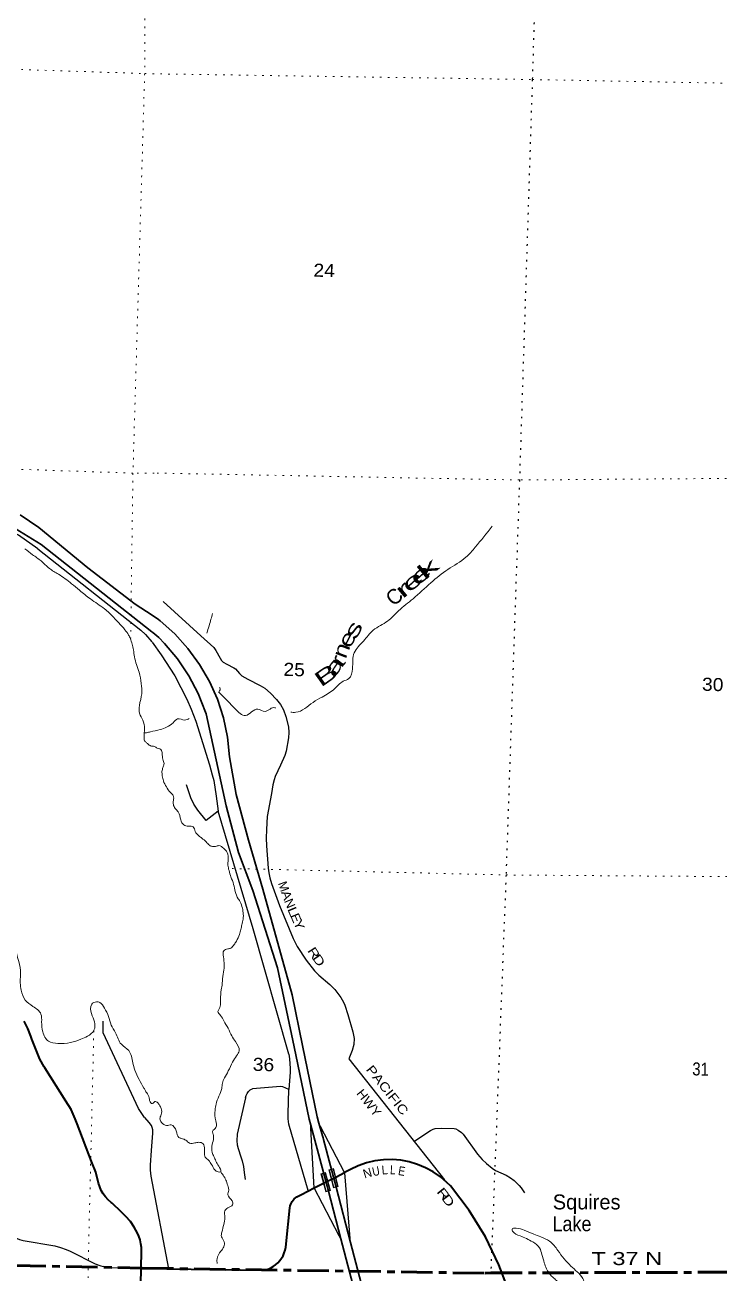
# Model space of a CAD drawing. Header units: feet. Extents: x -489137 to -242534, y 368785 to 558127.
# Drawn here: x -337057 to -327768, y 423367 to 440070 of the extents above; entities that cross this region are included whole.
import ezdxf
from ezdxf.enums import TextEntityAlignment as Align

# ---------------------------------------------------------------- set-up
doc = ezdxf.new("R2010")
doc.units = ezdxf.units.FT
doc.header["$LTSCALE"] = 70
doc.linetypes.add('DOTTED', pattern=[1.5, 0.3, -1.2])
doc.linetypes.add('LONG_DASH_SHORT_DASH', pattern=[9.9, 6, -1.2, 1.5, -1.2])
for name, color, linetype, lineweight in [('11', 7, 'LONG_DASH_SHORT_DASH', 60), ('18', 7, 'Continuous', 35), ('19', 7, 'Continuous', 25), ('26', 7, 'Continuous', 40), ('27', 7, 'Continuous', 13), ('29', 7, 'Continuous', 25), ('39', 7, 'Continuous', 13), ('55', 7, 'Continuous', 13), ('6', 7, 'DOTTED', 25), ('7', 7, 'DOTTED', 13)]:
    doc.layers.add(name, color=color, linetype=linetype, lineweight=lineweight)
doc.layers.add('30', color=7, linetype='Continuous')
doc.layers.add('41', color=7, linetype='Continuous')

msp = doc.modelspace()

# ---------------------------------------------------------------- linework, layer by layer
at = {"layer": '11'}
for points in [[(-365956.73, 424000.42), (-362408, 423927.86), (-357084.3, 423828.04), (-351999.03, 423738.87), (-346679.27, 423649.19), (-341355.53, 423553.41), (-335487.1, 423432.8)], [(-335487.1, 423432.8), (-330898.52, 423365.06), (-330822.62, 423368.18), (-325577.79, 423383.94), (-320172.27, 423280.2), (-314802.39, 423205.7), (-309396.12, 423130.22), (-304987.53, 423193.72)]]:
    msp.add_lwpolyline(points, dxfattribs=at)
at = {"layer": '18'}
for points in [[(-335358.23, 431949.66), (-336838.4, 433116.22), (-337889.21, 433757.81)], [(-335354.89, 432170.64), (-335580.73, 432319.67), (-336216.86, 432806.51), (-336870.49, 433342.82), (-337121.97, 433513.16)], [(-333123.26, 425372.57), (-333146.71, 425456.66), (-333344.1, 426409.97), (-333480.63, 427090.73), (-333875.76, 428503.5), (-334066.59, 429159.19), (-334232.09, 429773.58), (-334317.87, 430277.15), (-334345.75, 430538.44), (-334400.79, 430795.38), (-334482.39, 431045.16), (-334589.65, 431285.05), (-334721.39, 431512.41), (-334876.18, 431724.75), (-335052.32, 431919.74), (-335247.87, 432095.26), (-335270.21, 432113.08), (-335354.89, 432170.64)], [(-333232.35, 425346.87), (-333255.05, 425428.24), (-333454.81, 426393.03), (-333679.41, 427449.65), (-334007.72, 428486.86), (-334197.38, 428995.52), (-334363.81, 429619.77), (-334632.28, 430851.33), (-334639.06, 430871.46), (-334739.64, 431122.35), (-334865.9, 431361.36), (-335016.44, 431585.85), (-335189.63, 431793.38), (-335264.07, 431871.4), (-335346.25, 431941.2), (-335358.23, 431949.66)], [(-332828.92, 423824.89), (-332997.03, 424464.16), (-333176.61, 425147.06), (-333232.35, 425346.87)], [(-332699.6, 423773.47), (-332894.41, 424514.31), (-333062.58, 425153.83), (-333068.24, 425175.37), (-333076.18, 425203.83), (-333123.26, 425372.57)], [(-330926.28, 415920.52), (-330984.4, 416424.76), (-331022.02, 416681.68), (-331309.2, 418045.74), (-332341.7, 421972.1), (-332828.92, 423824.89)], [(-330816.6, 415918.88), (-330870.57, 416414.91), (-330873.32, 416439.14), (-330877.09, 416464.91), (-330911.36, 416698.98), (-331195.7, 418049.52), (-331200.96, 418074.54), (-331207.53, 418099.52), (-332221.95, 421957.1), (-332699.6, 423773.47)]]:
    msp.add_lwpolyline(points, dxfattribs=at)
at = {"layer": '19'}
for points in [[(-333185.83, 424505.48), (-333186.75, 424507.24), (-333229.87, 425301.28), (-333232.35, 425346.87)], [(-332780.83, 424711.98), (-333100.13, 425327.96), (-333123.26, 425372.57)], [(-332699.6, 423773.47), (-332777.7, 424705.95), (-332780.83, 424711.98)], [(-332828.92, 423824.89), (-332850.41, 423865.86), (-333185.83, 424505.48)]]:
    msp.add_lwpolyline(points, dxfattribs=at)
at = {"layer": '26'}
for p, q in [((-333001.65, 424599.38), (-332960.75, 424620.24)), ((-332960.75, 424620.24), (-332898.68, 424651.89)), ((-332898.68, 424651.89), (-332780.83, 424711.98)), ((-333185.83, 424505.48), (-333061.85, 424568.69)), ((-333061.85, 424568.69), (-333001.65, 424599.38)), ((-335503.41, 423430.07), (-335487.15, 423429.62))]:
    msp.add_line(p, q, dxfattribs=at)
for points in [[(-335503.66, 423428.03), (-335502.45, 423438.03), (-335498.25, 423656.19), (-335499.07, 423706.92), (-335505.29, 423758.8), (-335516.9, 423809.75), (-335533.77, 423859.2), (-335551.86, 423900.05), (-335595.19, 423980.33), (-335646.67, 424055.64), (-335705.74, 424125.15), (-335771.76, 424188.11), (-335889.9, 424300.49), (-335904.42, 424311.8), (-335943.4, 424346.84), (-335978.5, 424385.76), (-336009.34, 424428.14), (-336035.58, 424473.51), (-336056.93, 424521.37), (-336073.17, 424571.2), (-336110.94, 424715.87), (-336165.27, 424861), (-336358.34, 425362.04), (-336384.15, 425432.39), (-336440.34, 425553.81), (-336508.9, 425668.69), (-336790.56, 426112.65), (-336798.29, 426124.81), (-336857.04, 426230.43), (-336904.42, 426341.6), (-336963.52, 426495.77), (-336977.03, 426538.12), (-337018.07, 426640.18), (-337069.54, 426737.38)], [(-330612.41, 423208.95), (-330713.41, 423477.76), (-330893, 423851.4), (-331110.67, 424204.23), (-331364.02, 424532.37), (-331409.52, 424578.42), (-331497.57, 424654.07), (-331593.04, 424720.1), (-331694.9, 424775.79), (-331802.01, 424820.53), (-331913.22, 424853.82), (-332027.29, 424875.31), (-332142.99, 424884.76), (-332259.04, 424882.06), (-332374.18, 424867.25), (-332487.13, 424840.48), (-332596.67, 424802.05), (-332701.59, 424752.38), (-332780.83, 424711.98)], [(-335487.15, 423429.62), (-333846.26, 423406.29), (-333808.12, 423418.25), (-333771.43, 423434.13), (-333736.61, 423453.76), (-333704.02, 423476.92), (-333674.04, 423503.36), (-333646.99, 423532.79), (-333623.16, 423564.89), (-333602.81, 423599.3), (-333586.18, 423635.65), (-333573.43, 423673.54), (-333564.72, 423712.55), (-333560.13, 423752.26), (-333559.84, 423757.36), (-333510.35, 424240.08), (-333507.78, 424265.13), (-333499.16, 424290.08), (-333492.19, 424305.74), (-333481.29, 424324.63), (-333468.48, 424342.28), (-333453.89, 424358.49), (-333437.68, 424373.08), (-333420.04, 424385.9), (-333407.64, 424393.07), (-333382.27, 424405.32), (-333357.64, 424417.88), (-333185.83, 424505.48)], [(-335494.92, 422916.24), (-335507.6, 422979.27), (-335508.75, 422991.46), (-335511.49, 423020.69), (-335511.29, 423031.46), (-335503.85, 423418.03), (-335503.66, 423428.03)]]:
    msp.add_lwpolyline(points, dxfattribs=at)
at = {"layer": '29'}
for p, q in [((-336884.85, 433057.34), (-335505.69, 431969.44)), ((-334473.11, 429548.47), (-334630.09, 429422.92)), ((-332722.54, 426235.85), (-331442.72, 424615.31)), ((-333535.03, 425498.97), (-333524.66, 425825.19)), ((-334106.42, 425709.61), (-334216.56, 425223.67)), ((-335455.47, 425447.01), (-335535.54, 425567.3)), ((-333266, 424470.91), (-333527.05, 425358.57)), ((-331851.72, 425126.6), (-331629.4, 425274.93)), ((-335132.97, 423425.27), (-335368.69, 424662.88)), ((-335957.51, 423442.77), (-335503.41, 423430.08))]:
    msp.add_line(p, q, dxfattribs=at)
for points in [[(-336884.85, 433057.34), (-337145.37, 433240.68), (-337423.63, 433395.77), (-337663.36, 433500.85)], [(-335207.81, 432354.66), (-334703.65, 431895.61), (-334531.32, 431740.65), (-334502.96, 431699.17), (-334446.24, 431594.41), (-334428.79, 431566.04), (-334402.61, 431544.21), (-334354.62, 431515.84), (-334263, 431467.82), (-334241.18, 431452.54), (-334184.47, 431389.24), (-334153.93, 431360.87), (-334075.4, 431315.04), (-333909.61, 431232.1), (-333846.34, 431192.81), (-333770, 431127.33), (-333691.46, 431044.4), (-333639.11, 430974.55), (-333597.66, 430902.53), (-333564.94, 430817.4), (-333532.22, 430675.54), (-333525.68, 430599.14), (-333530.04, 430529.31), (-333560.58, 430350.33), (-333578.03, 430293.59), (-333639.11, 430162.62), (-333706.73, 430014.22), (-333724.2, 429966.2), (-333739.46, 429900.71), (-333756.91, 429782.85)], [(-335505.69, 431969.44), (-335445.33, 431913.11), (-335360.26, 431815.18)], [(-335356.16, 431810.15), (-335233.75, 431642.43), (-335050.51, 431358.69), (-334889.08, 431048.77), (-334832.36, 430915.63), (-334771.29, 430751.93), (-334588.04, 430166.99), (-334550.96, 430036.04), (-334531.33, 429957.46), (-334496.42, 429747.93), (-334473.11, 429548.47)], [(-334630.09, 429422.92), (-334742.93, 429560.22), (-334795.29, 429640.98), (-334836.73, 429726.1), (-334895.63, 429900.71)], [(-333756.91, 429782.85), (-333813.64, 429477.29), (-333826.73, 429304.87), (-333828.91, 429184.83), (-333826.73, 429084.43), (-333802.73, 428787.6), (-333791.83, 428724.3), (-333778.74, 428656.64), (-333756.92, 428578.06), (-333652.22, 428285.59), (-333468.97, 427844.71), (-333412.25, 427735.58), (-333294.46, 427552.24)], [(-333527.17, 426296.83), (-334001.3, 427971.51), (-334473.11, 429548.47)], [(-333294.46, 427552.24), (-333181.02, 427412.56), (-333124.3, 427353.62), (-332975.96, 427229.22), (-332908.34, 427161.55), (-332827.63, 427054.61), (-332792.72, 426993.5), (-332775.27, 426952.03), (-332736.01, 426827.62), (-332668.38, 426596.26), (-332653.11, 426504.59), (-332655.29, 426426.02), (-332679.29, 426343.08), (-332722.54, 426235.85)], [(-335535.54, 425567.3), (-336010.53, 426580.43), (-336008.95, 426737.98)], [(-333527.17, 426296.83), (-333516.97, 426233.96), (-333510.43, 426168.49), (-333506.06, 426109.56), (-333506.06, 426057.17), (-333524.66, 425825.19)], [(-334106.42, 425709.61), (-334095.06, 425745.06), (-334085.24, 425767.97), (-334066.69, 425795.26), (-334044.88, 425818.17), (-334026.34, 425829.09), (-334010.01, 425834.28)], [(-333524.66, 425825.19), (-333606.41, 425858.55), (-333636.96, 425862.57), (-334010.01, 425834.28)], [(-335368.69, 424662.88), (-335376.65, 424744.34), (-335378.84, 424812), (-335363.57, 425006.25), (-335346.11, 425239.79), (-335346.11, 425283.44), (-335352.66, 425316.18), (-335365.75, 425342.37), (-335394.11, 425379.47), (-335455.19, 425447.13)], [(-333527.05, 425358.57), (-333532.24, 425393.65), (-333535.51, 425431.85), (-333535.03, 425498.97)], [(-331629.4, 425274.93), (-331594.03, 425294.35), (-331565.67, 425303.08), (-331484.96, 425307.45), (-331314.81, 425303.08), (-331290.81, 425298.71), (-331260.27, 425281.25), (-331215.56, 425248.51), (-331190.47, 425224.51), (-330998.5, 424958.23), (-330937.42, 424885.11), (-330880.7, 424831.64), (-330805.44, 424768.34), (-330758.54, 424739.97), (-330618.93, 424676.67), (-330557.85, 424641.75), (-330509.86, 424606.83), (-330472.77, 424571.9), (-330442.23, 424539.17), (-330414.96, 424505.33), (-330370.24, 424438.77)], [(-334216.56, 425223.67), (-334220.49, 425137.21), (-334218.31, 425082.64), (-334205.22, 425034.62), (-334165.95, 424923.31), (-334148.5, 424866.56), (-334133.23, 424794.54), (-334122.33, 424711.6), (-334111.42, 424619.93)], [(-337262.41, 423909.25), (-337240.21, 423884.98), (-337215.6, 423863.15), (-337188.84, 423844.02), (-337160.22, 423827.79), (-337130.07, 423814.64), (-337098.71, 423804.71), (-337083.25, 423801.11), (-336655.74, 423728.99)], [(-336655.74, 423728.99), (-336580.52, 423710.11), (-336507.69, 423683.46), (-336454.3, 423658.13), (-336115.8, 423490.68)], [(-336115.8, 423490.68), (-336041.41, 423463.44), (-335964.58, 423444.13), (-335957.51, 423442.77)]]:
    msp.add_lwpolyline(points, dxfattribs=at)
at = {"layer": '39'}
for points in [[(-333501.05, 430873.27), (-333431.93, 430871.4), (-333201.75, 431004.58), (-333078.44, 431075.99), (-332915.68, 431184.73), (-332797.62, 431286.59), (-332723.81, 431322.98), (-332673.74, 431454.97), (-332649.81, 431668.47), (-332526.24, 431824.73), (-332394.86, 431970.68), (-332203.42, 432092.78), (-332056.09, 432230.22), (-331863.62, 432390.68), (-331625.21, 432604.45), (-331395.81, 432784.11), (-331154.71, 432947.3), (-331029.72, 433081.3), (-330803.68, 433362.06)], [(-337057.31, 433060.72), (-336956.02, 432980.97), (-336840.61, 432896.53), (-336730.84, 432798.02), (-336609.8, 432719.2), (-336432.47, 432592.54), (-336328.33, 432505.28), (-336181.96, 432389.88), (-335993.38, 432254.77), (-335869.53, 432142.18), (-335801.97, 432069), (-335720.35, 431976.11), (-335669.68, 431905.75), (-335645.06, 431857.19), (-335624.65, 431784.71), (-335604.36, 431706.71)], [(-334623.77, 431931.05), (-334592.66, 432028.09), (-334567.98, 432118.34), (-334545.76, 432192.49)], [(-335604.36, 431706.71), (-335592.07, 431611.97), (-335529.44, 431407.27), (-335500.62, 431257.47), (-335493.92, 431120.03), (-335525.82, 430962.81), (-335522.83, 430857.73), (-335481.28, 430768.4), (-335456.2, 430648.95), (-335463.32, 430543.98), (-335457.78, 430490.8)], [(-335450.89, 425821.26), (-335466.06, 425843.3), (-335529.58, 425959.13), (-335586.96, 426082.97), (-335614.27, 426182.25), (-335669.24, 426344.45), (-335767.45, 426428.33), (-335846.76, 426582.71), (-335902.33, 426686.33), (-335937.57, 426799.84), (-335993.05, 426911.54), (-336054.96, 426986.95), (-336101.35, 426997.55), (-336164.36, 426963.89), (-336167.64, 426838.68), (-336126.29, 426729.15), (-336133.49, 426616.1), (-336219.19, 426536.22), (-336308.56, 426494.76), (-336448.47, 426451.83), (-336616.38, 426439.5), (-336741.42, 426469.13), (-336819.01, 426593.19), (-336833.82, 426728.7), (-336842.9, 426831.82), (-336951.01, 426936.01), (-337053.27, 427019.93), (-337106.52, 427151.81), (-337119.68, 427250.94), (-337118.02, 427416.57), (-337150.78, 427576.51), (-337183.96, 427694.03), (-337216.5, 427876.18), (-337249.68, 427993.71), (-337337.18, 428138.08), (-337465.12, 428280.86), (-337585.14, 428407.4), (-337608.55, 428492.49), (-337590.25, 428704.41), (-337615.79, 428777.4), (-337758.39, 428869.84), (-337832.61, 428927.21), (-337908.73, 428996.71), (-338024.65, 429129.26), (-338060.2, 429212.47), (-338093.43, 429325.95), (-338122.75, 429425.25), (-338154.38, 429496.3), (-338129.22, 429586.93), (-338142.43, 429679.99), (-338190.05, 429769.39), (-338278.26, 429843.06), (-338394.54, 429939.26), (-338492.14, 430083.74), (-338549.1, 430250), (-338602.27, 430389.96), (-338673.44, 430550.31), (-338724.65, 430684.19), (-338780.22, 430787.81), (-338900.03, 430934.55), (-339046.66, 431029.05), (-339163.22, 431096.97), (-339273.89, 431148.67), (-339380.67, 431184.16), (-339432.76, 431231.18), (-339519.17, 431282.62), (-339654.17, 431326.49), (-339812.14, 431297.9), (-339964.2, 431253.07), (-340062.88, 431290.5), (-340192.16, 431299.97), (-340242.73, 431296.48), (-340253.61, 431305.22)], [(-334452.87, 431204.07), (-334445.19, 431191.31), (-334446.93, 431172.94), (-334462.68, 431141.46), (-334465.3, 431137.09)], [(-334459.04, 431137.27), (-334350.32, 431029.57), (-334247.99, 430921.75), (-334104.85, 430826.97), (-333940.67, 430913.44), (-333844.38, 430882.55), (-333711.56, 430931.49), (-333704.23, 430927.65)], [(-335379.01, 430611.14), (-335248.99, 430639.71), (-335161.08, 430673.7), (-335074.54, 430731.97), (-335014.5, 430782.88), (-334919.8, 430768.19), (-334858.2, 430788.88)], [(-335379.01, 430611.14), (-335431.79, 430597.55), (-335459.46, 430594.63)], [(-335457.78, 430490.8), (-335431.9, 430466.68), (-335401.25, 430438.22), (-335385.95, 430429.09), (-335381.26, 430427.18)], [(-335381.26, 430427.18), (-335377.69, 430424.73), (-335325.87, 430413.5), (-335288, 430392.27), (-335253.9, 430381.25), (-335230.12, 430362.42), (-335219.61, 430301.53), (-335205.49, 430224.38), (-335196.79, 430171.62), (-335201.27, 430155.57), (-335210, 430131.57), (-335223.54, 430079.41), (-335218.99, 430022.71), (-335204.66, 429953.64), (-335164.31, 429873.75), (-335111.66, 429799.6), (-335072.36, 429756.11), (-335070.11, 429689.38), (-335071.46, 429638.91), (-335046.58, 429585.71), (-335007.39, 429538.18), (-334971.79, 429432.16), (-334931.11, 429364.39), (-334868.81, 429348.57), (-334804.39, 429336.72), (-334779.67, 429277.47), (-334728.67, 429217.5), (-334691.07, 429186.18), (-334631.66, 429138.11), (-334588.37, 429092.49), (-334548.36, 429075.24), (-334505.85, 429076.11), (-334461.05, 429087.03), (-334399.29, 429051.01), (-334350.15, 428997.15), (-334338.75, 428893.81), (-334340.54, 428827.19), (-334326.37, 428752.06), (-334300.28, 428668.52), (-334264.51, 428568.56), (-334242.85, 428471), (-334202.88, 428376.98), (-334187.3, 428354.34), (-334153.07, 428272.6), (-334137.09, 428189.34), (-334137.4, 428102.47), (-334153.55, 428028.16), (-334167.36, 427965.9), (-334185.37, 427897.7), (-334228.24, 427807.94), (-334257.79, 427762.28), (-334301.55, 427714.97), (-334344.33, 427704.01), (-334395.53, 427681.15), (-334399.77, 427598.43), (-334392.47, 427493.18), (-334394.26, 427426.56), (-334413.73, 427303.85), (-334417.54, 427237.28), (-334429.76, 427158.82), (-334439.18, 427033.81), (-334440.75, 426975.27), (-334456.9, 426900.95), (-334473.94, 426869.09), (-334438.96, 426815.62), (-334396.42, 426741.74), (-334338.36, 426643.19), (-334288.5, 426540.83), (-334239.96, 426464.77), (-334188.61, 426342.16), (-334224.82, 426274.45), (-334279.66, 426191.08), (-334335.48, 426071.37), (-334386.49, 425979.82), (-334414.67, 425909.87), (-334422.73, 425835.34), (-334461.83, 425735.38), (-334499.12, 425627.29), (-334513.37, 425548.88), (-334503.11, 425403.15), (-334501.39, 425316.23), (-334545.31, 425262.87), (-334538.25, 425224.29), (-334536.1, 425153.52), (-334554.71, 425063.11), (-334541.46, 424953.66), (-334514.66, 424896.36), (-334486.01, 424832.96), (-334441.57, 424754.99), (-334436.42, 424720.5), (-334472.87, 424719.47), (-334514.62, 424746.86), (-334559.23, 424818.78), (-334598.21, 424874.38), (-334643.63, 424916.01), (-334654.89, 424948.64), (-334653.06, 425017.28)], [(-334653.06, 425017.28), (-334675.15, 425098.69), (-334731.33, 425116.37), (-334782.15, 425107.65), (-334853.08, 425103.5), (-334868.98, 425114.04), (-334916.53, 425151.69), (-334958.61, 425166.97), (-334998.67, 425182.19), (-335032.79, 425267.97), (-335099.42, 425348.56), (-335162.32, 425342.18), (-335232.05, 425382.45), (-335251.03, 425429.43), (-335235.3, 425487.59), (-335233.09, 425570.37), (-335258.23, 425613.47), (-335281.58, 425648.45), (-335317.65, 425661.55), (-335348.68, 425636.12), (-335374.69, 425646.93), (-335391.75, 425689.81), (-335416.03, 425765.22), (-335437.57, 425792.07), (-335450.89, 425821.26)], [(-343372.86, 423367.09), (-343319.07, 423489.74), (-343248.64, 423658.67), (-343198.79, 423791.45), (-343100.94, 423873.22), (-342978.2, 424017.34), (-342873, 424226.3), (-342788.45, 424393.05), (-342576.65, 424548.33), (-342342.94, 424671.06), (-342112.21, 424698.87), (-341786.57, 424715.56), (-341433.43, 424653.17), (-341208.46, 424509.34), (-340814.96, 424440.46), (-340522.5, 424374.68), (-340278.73, 424291.25), (-340094.76, 424091.3), (-339913.3, 423842.89), (-339793.78, 423665.86), (-339675.92, 423525.2), (-339498.7, 423458.65), (-339262.04, 423472.26), (-339103.31, 423375.6), (-338991.66, 423220.87), (-338906.43, 423052.29), (-338825.3, 422877.69), (-338735.88, 422723.2), (-338675.91, 422655.89), (-338620.25, 422562.36), (-338526.18, 422468.43), (-338373.17, 422406.17), (-338242.48, 422336.08), (-338171.59, 422349.46), (-338025.98, 422153.96), (-337973.33, 421961.49), (-337835.57, 421790.32), (-337645.59, 421584.24), (-337523.87, 421425.36), (-337406.14, 421272.59), (-337291.84, 421180.45), (-337091.39, 421010.62), (-336983.72, 420862), (-336807.35, 420710.61), (-336674.75, 420628.38), (-336509.98, 420529.64), (-336333.04, 420434.81), (-336232.34, 420397.36), (-336037.72, 420451.82), (-335897.77, 420498.8), (-335786.05, 420552.13), (-335762.36, 420567.4)], [(-334436.42, 424720.5), (-334360.87, 424595.22), (-334338.61, 424519.87), (-334329.69, 424475.18), (-334341.42, 424414.89), (-334284.95, 424332.55), (-334280.24, 424281.92), (-334342.09, 424239.14), (-334381.58, 424199.8), (-334381.94, 424110.92), (-334396.61, 424016.36), (-334421.56, 423916.02), (-334427.28, 423853.55), (-334390.7, 423783.87), (-334394.46, 423719.32), (-334434.5, 423659.8), (-334485.83, 423556.13), (-334485.71, 423492.82)], [(-329873.9, 423209.19), (-329917.46, 423244.71), (-329966.87, 423288.47), (-330008.36, 423325.96), (-330078.54, 423424.83), (-330106.76, 423504.39), (-330138.21, 423614.33), (-330170.26, 423702.07), (-330261.15, 423783.32), (-330344.93, 423828.01), (-330431.01, 423862.66), (-330530.42, 423927.98), (-330537.81, 423954.45), (-330482.84, 423967.1), (-330374.31, 423939.92), (-330246.26, 423885.95), (-330154.12, 423851.14), (-330036.35, 423791.38), (-329924.3, 423669.16), (-329842.3, 423557.84), (-329749.82, 423460.39), (-329666.9, 423383.4), (-329592.4, 423294.51), (-329574.18, 423219.27), (-329649.02, 423144.52), (-329750.27, 423158.19), (-329842.29, 423187.55), (-329873.9, 423209.19)]]:
    msp.add_spline(points, degree=3, dxfattribs=at)
at = {"layer": '55'}
msp.add_line((-333085.87, 424689.55), (-333038.83, 424702.81), dxfattribs=at)
for points in [[(-333095.62, 424695.07), (-333032.76, 424713.13), (-332968.65, 424471.48), (-333031.52, 424454.62)], [(-332990.99, 424748.85), (-332928.12, 424765.71), (-332864.02, 424524.47), (-332927.3, 424507.21)], [(-332981.47, 424743.07), (-332934.49, 424754.96), (-332873.89, 424530.92), (-332921.55, 424517.04)]]:
    msp.add_lwpolyline(points, close=True, dxfattribs=at)
msp.add_lwpolyline([(-333038.34, 424702.94), (-332978.75, 424476.73), (-333025.73, 424464.17), (-333085.87, 424689.55)], dxfattribs=at)
at = {"layer": '6'}
msp.add_lwpolyline([(-329806.85, 456744.26), (-329842.17, 455199.69), (-329988.98, 449872.1), (-330109.58, 444616.54), (-330267.16, 439339.75), (-330439.1, 433980.52), (-330619.2, 428694.24), (-330822.62, 423368.18)], dxfattribs=at)
at = {"layer": '7'}
for points in [[(-335128.73, 457904.44), (-335180.77, 455252.5), (-335304.67, 449961.24), (-335430.59, 444670.01), (-335455.02, 439420.1), (-335611.83, 434072.63), (-335642.77, 431849.54)], [(-341833.37, 439587.06), (-340883.08, 439595.79), (-335455.02, 439420.1), (-335245.25, 439415.63)], [(-335245.25, 439415.63), (-330267.16, 439339.75), (-325150.77, 439243.82), (-319673.23, 439109.85)], [(-335326.09, 434073.78), (-335611.83, 434072.63), (-339261.32, 434195.25)], [(-321559.62, 434176.79), (-325357.55, 434018.87), (-330439.1, 433980.52), (-335326.09, 434073.78)], [(-334285.12, 428781.24), (-330619.2, 428694.24), (-325394.02, 428655.98), (-319912.44, 428748.17), (-314583.05, 428672.75), (-311867.74, 428608.42)], [(-336136.11, 426611.71), (-336211.64, 423426.55), (-336278.95, 418171.74), (-336296.79, 416001.3)]]:
    msp.add_lwpolyline(points, dxfattribs=at)

# ---------------------------------------------------------------- texts
at = {"layer": '27'}
msp.add_text('N', height=120, rotation=17.349, dxfattribs=at).set_placement((-332511.4, 424630.47))
for s, rotation, width, p in [('U', 11.78, 0.85, (-332396.4, 424661.67)), ('L', 5.324, 0.9, (-332278.03, 424684.14)), ('L', 357.09, 0.8, (-332172.85, 424690.59)), ('E', 350.852, 0.85, (-332068.69, 424680.03)), ('R', 308.654, 1.45, (-331555.09, 424452.32)), ('D', 306.166, 1.4, (-331488.54, 424367.26))]:
    msp.add_text(s, height=120, rotation=rotation, dxfattribs=dict(at, width=width)).set_placement(p)
at = {"layer": '30'}
msp.add_text('M', height=120, rotation=289.697, dxfattribs=at).set_placement((-333651.32, 428520.44), align=Align.CENTER)
for s, rotation, width, p in [('A', 289.697, 1.15, (-333609.77, 428404.36)), ('N', 292.697, 1.05, (-333567.67, 428290.95)), ('L', 292.57, 1.3, (-333525.27, 428184.33)), ('E', 292.57, 1.15, (-333485.51, 428095.63)), ('Y', 292.57, 1.2, (-333443.81, 428003.31)), ('R', 302.719, 1.3, (-333241.54, 427617.88)), ('D', 305.082, 1.35, (-333172.96, 427517.17))]:
    msp.add_text(s, height=120, rotation=rotation, dxfattribs=dict(at, width=width)).set_placement(p, align=Align.CENTER)
for s, width, p in [('PACIFIC', 1.25, (-332499.49, 426089.03)), ('HWY', 1.1, (-332628.43, 425769.09))]:
    msp.add_text(s, height=120, rotation=308.3, dxfattribs=dict(at, width=width)).set_placement(p)
at = {"layer": '41'}
for s, rotation, width, p in [('e', 41.853, 1.9, (-331805.62, 432548.61)), ('k', 39.634, 2.05, (-331707.46, 432630.57)), ('e', 41.668, 1.9, (-331914.95, 432458.22)), ('r', 39.848, 2.05, (-332006.03, 432381.42)), ('e', 62.453, 1.4, (-332707.86, 431713.92)), ('s', 62.338, 1.65, (-332627.85, 431834.88)), ('n', 69.348, 1.3, (-332765.81, 431577.32)), ('r', 63.915, 1.55, (-332814.23, 431452.88)), ('B', 35.122, 1.75, (-333097.27, 431199.2)), ('a', 52.799, 1.8, (-332920.63, 431325.78))]:
    msp.add_text(s, height=200, rotation=rotation, dxfattribs=dict(at, width=width)).set_placement(p)
msp.add_text('C', height=200, rotation=41.738, dxfattribs=at).set_placement((-332120.56, 432281.12))
msp.add_text('Squires', height=200, dxfattribs=at).set_placement((-329993.26, 424218.39))
at = {"layer": '41', "width": 0.9}
msp.add_text('Lake', height=200, dxfattribs=at).set_placement((-329997.46, 423926.31))
at = {"layer": '6', "width": 1.35}
msp.add_text('T 37 N', height=175, rotation=0.172, dxfattribs=at).set_placement((-329475.96, 423472.23))
at = {"layer": '7'}
for s, width, p in [('24', 1.1, (-333198.06, 436701.98)), ('25', 1.1, (-333599.75, 431360.25)), ('30', 1.1, (-327997.71, 431161.06)), ('36', 1.1, (-334010.13, 426073.94)), ('31', 0.85, (-328127.93, 426012.83))]:
    msp.add_text(s, height=175, rotation=358.451, dxfattribs=dict(at, width=width)).set_placement(p)

doc.saveas('drawing.dxf')
